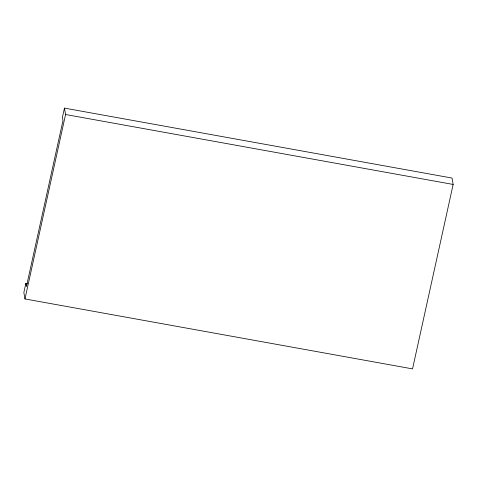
<?xml version="1.0" encoding="UTF-8"?>
<svg xmlns="http://www.w3.org/2000/svg" width="477" height="477" viewBox="0 0 477 477"><rect width="100%" height="100%" fill="white"/><g stroke="black" fill="none" stroke-linecap="round" stroke-linejoin="round"><path stroke-width="0.72" d="M25.883 283.332L23.85 292.556L24.965 298.948L412.539 368.888L453.15 184.444L452.035 178.052L64.461 108.112L62.427 117.336L62.988 120.532L26.438 286.528L25.883 283.332L27.344 283.594M24.965 298.948L65.576 114.51L64.461 108.112M65.576 114.51L453.15 184.444"/></g></svg>
